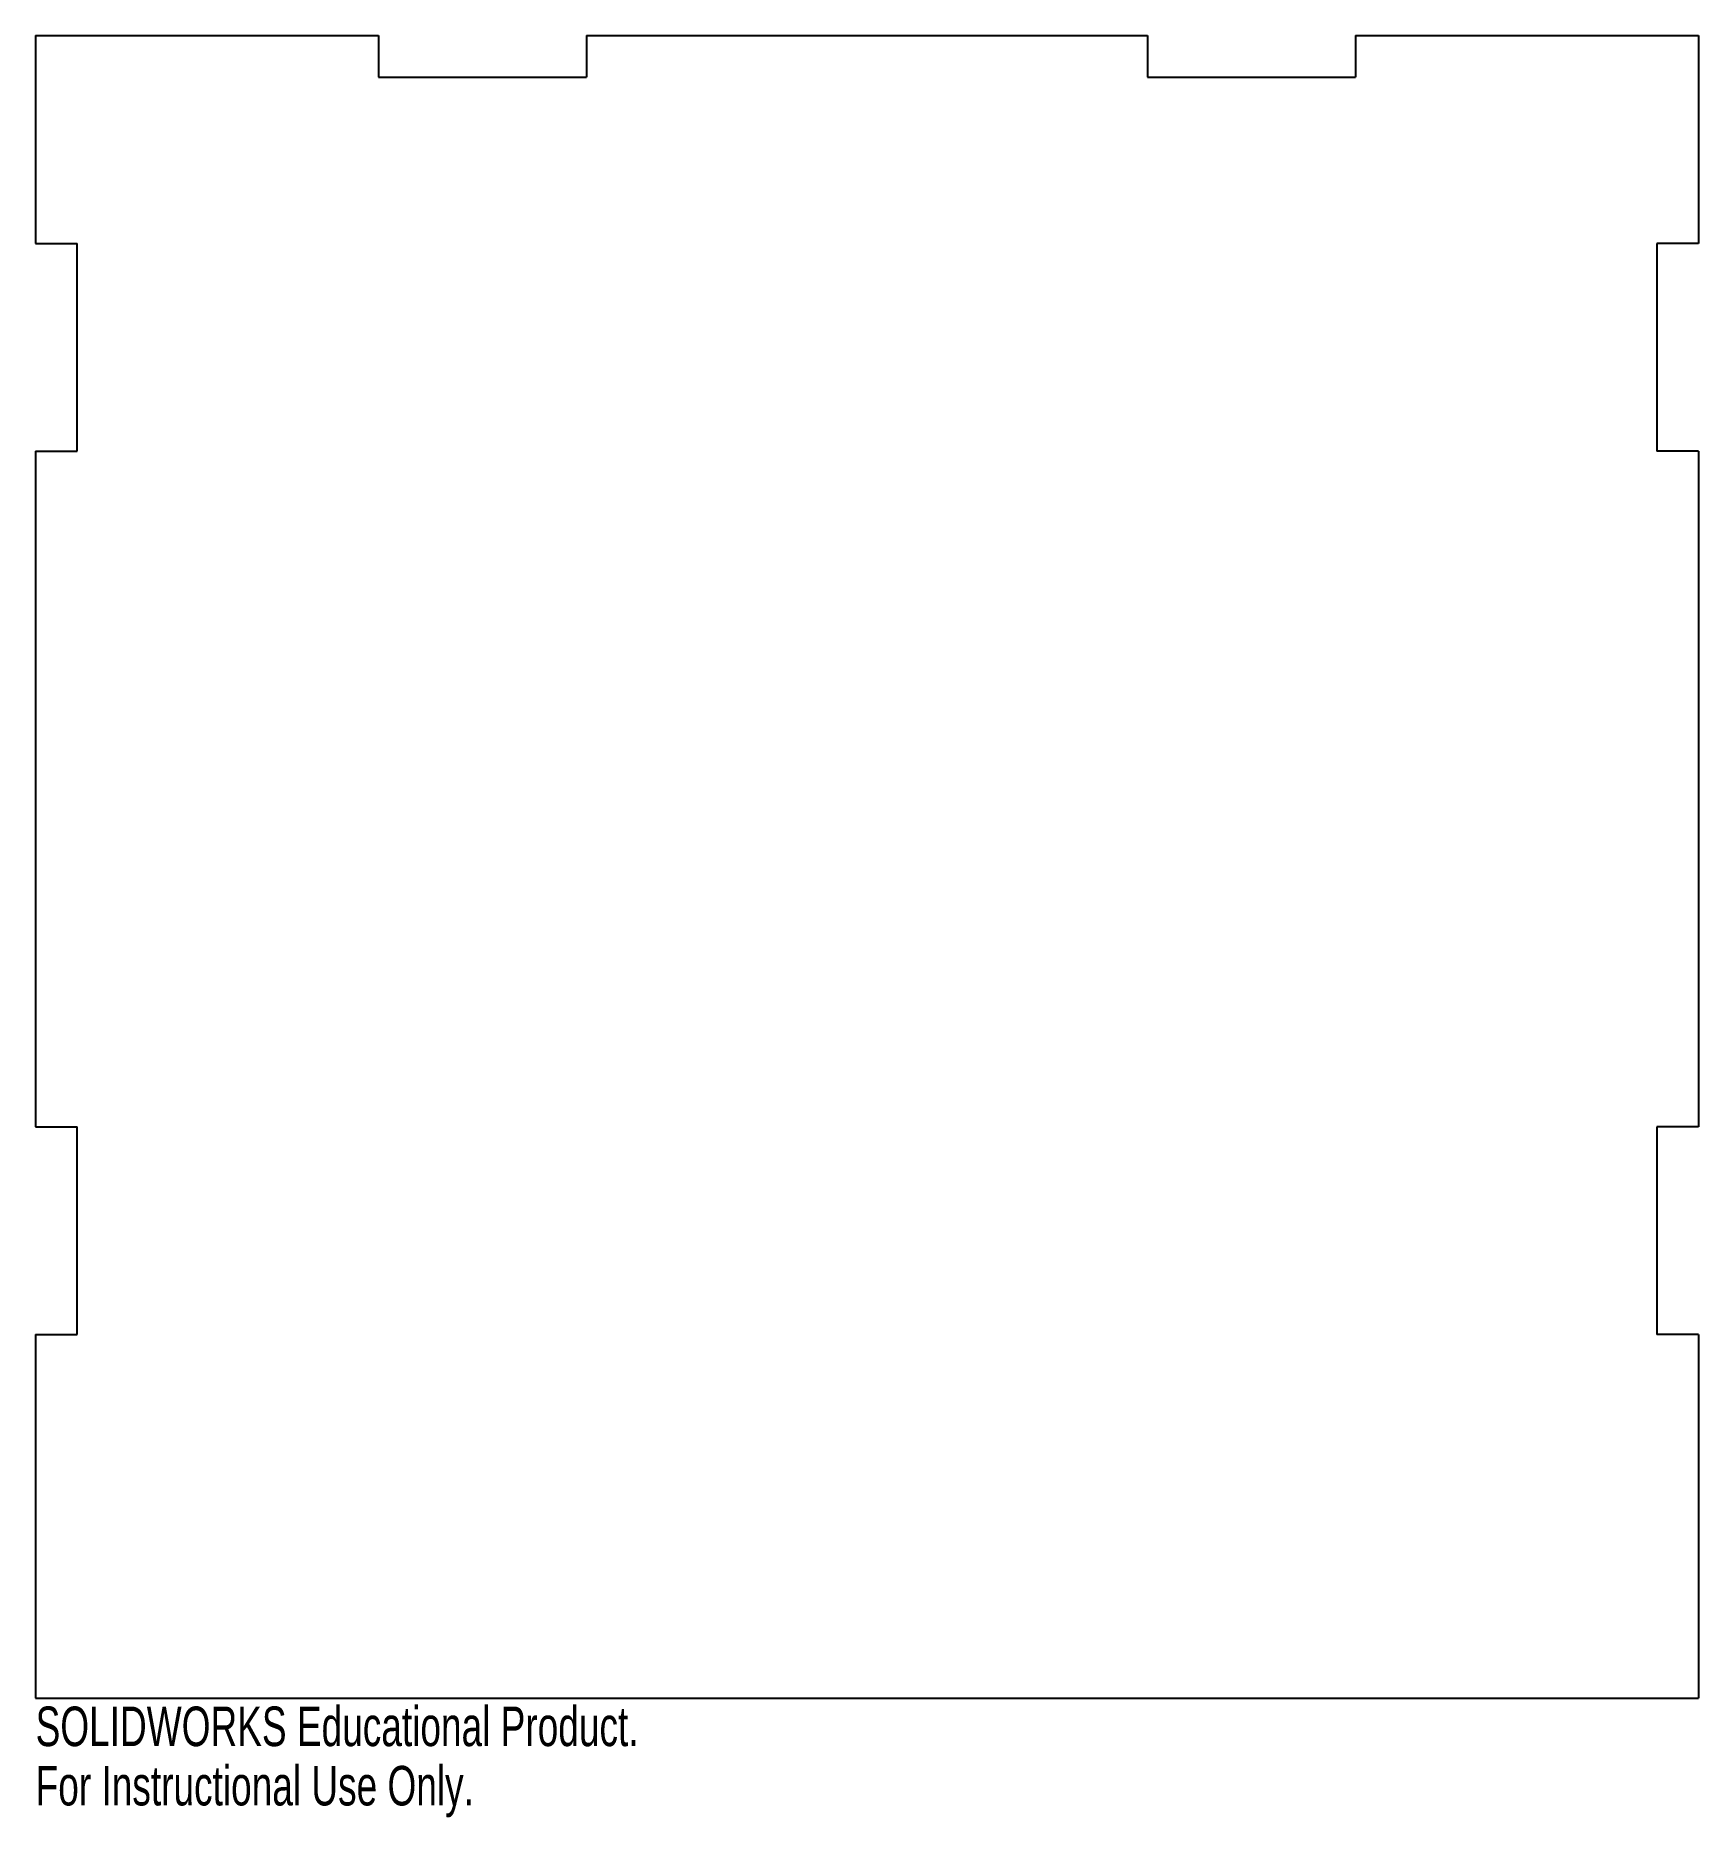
# Model space of a CAD drawing. Header units: inches. Extents: x -4 to 4, y -4.57 to 4.
import ezdxf

# ---------------------------------------------------------------- set-up
doc = ezdxf.new("R2010")
doc.units = ezdxf.units.IN
doc.header["$MEASUREMENT"] = 0
doc.styles.add('SLDTEXTSTYLE0', font='TXT', dxfattribs={"width": 0.7})

msp = doc.modelspace()

# ---------------------------------------------------------------- linework, layer by layer
at = {"color": 7, "linetype": 'Continuous', "lineweight": 25}
for p, q in [((-4, 4), (-2.35, 4)), ((-4, 4), (-4, 3)), ((-2.35, 4), (-2.35, 3.8)), ((-1.35, 4), (1.35, 4)), ((-1.35, 4), (-1.35, 3.8)), ((1.35, 4), (1.35, 3.8)), ((2.35, 4), (4, 4)), ((2.35, 4), (2.35, 3.8)), ((4, 4), (4, 3)), ((-2.35, 3.8), (-1.35, 3.8)), ((1.35, 3.8), (2.35, 3.8)), ((-4, 3), (-3.8, 3)), ((-3.8, 2), (-3.8, 3)), ((3.8, 3), (3.8, 2)), ((4, 3), (3.8, 3)), ((-4, 2), (-3.8, 2)), ((-4, 2), (-4, -1.25)), ((4, 2), (3.8, 2)), ((4, 2), (4, -1.25)), ((-4, -1.25), (-3.8, -1.25)), ((-3.8, -2.25), (-3.8, -1.25)), ((3.8, -1.25), (3.8, -2.25)), ((4, -1.25), (3.8, -1.25)), ((-4, -2.25), (-3.8, -2.25)), ((-4, -2.25), (-4, -4)), ((4, -2.25), (3.8, -2.25)), ((4, -2.25), (4, -4)), ((-4, -4), (4, -4))]:
    msp.add_line(p, q, dxfattribs=at)

# ---------------------------------------------------------------- texts
at = {"color": 7, "linetype": 'Continuous', "char_height": 0.1903, "attachment_point": 1, "style": 'SLDTEXTSTYLE0'}
for s, insert in [('SOLIDWORKS Educational Product.', (-4, -4.0401)), ('For Instructional Use Only.', (-4, -4.3256))]:
    msp.add_mtext(s, dxfattribs=dict(at, insert=insert))

doc.saveas('drawing.dxf')
